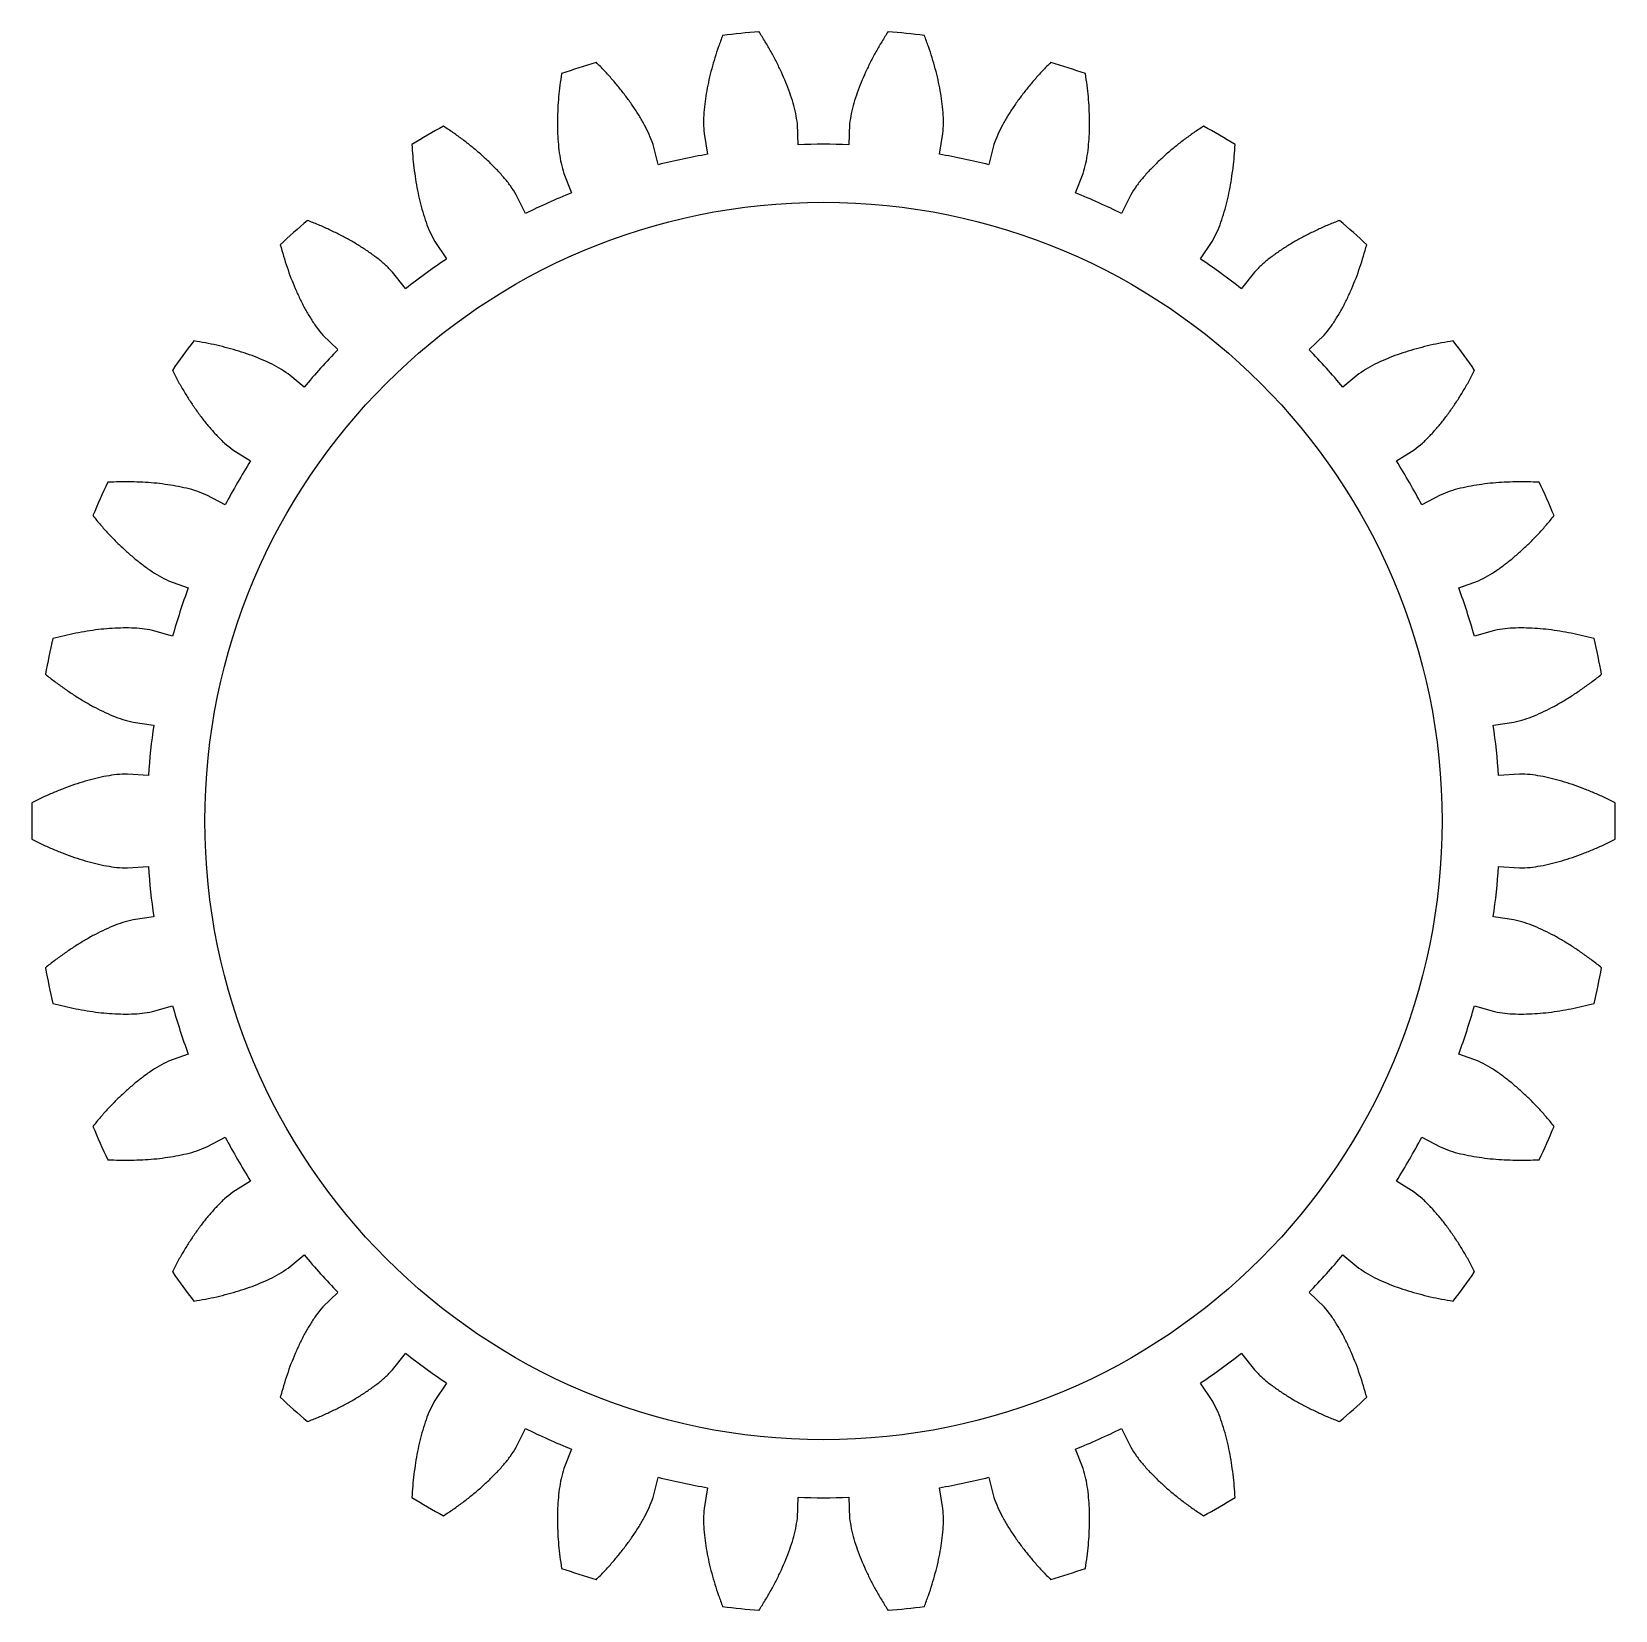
# Model space of a CAD drawing. Header units: millimetres. Extents: x -6.4 to 6.4, y -6.4 to 6.4.
import ezdxf

# ---------------------------------------------------------------- set-up
doc = ezdxf.new("R2010")
doc.units = ezdxf.units.MM
doc.layers.get('0').update_dxf_attribs({"linetype": 'CONTINUOUS'})

msp = doc.modelspace()

# ---------------------------------------------------------------- linework, layer by layer
for p, q in [((-0.204, 5.465), (-0.211, 5.634)), ((0.211, 5.634), (0.204, 5.465)), ((-0.965, 5.555), (-0.937, 5.388)), ((0.937, 5.388), (0.965, 5.555)), ((-1.336, 5.304), (-1.378, 5.467)), ((1.378, 5.467), (1.336, 5.304)), ((-2.099, 5.233), (-2.036, 5.076)), ((2.036, 5.076), (2.099, 5.233)), ((-2.409, 4.91), (-2.485, 5.061)), ((2.485, 5.061), (2.409, 4.91)), ((-3.141, 4.682), (-3.047, 4.542)), ((3.047, 4.542), (3.141, 4.682)), ((-3.378, 4.302), (-3.483, 4.434)), ((3.483, 4.434), (3.378, 4.302)), ((-4.046, 3.927), (-3.925, 3.809)), ((3.925, 3.809), (4.046, 3.927)), ((-4.198, 3.505), (-4.328, 3.613)), ((4.328, 3.613), (4.198, 3.505)), ((-4.774, 3), (-4.631, 2.91)), ((4.631, 2.91), (4.774, 3)), ((-4.835, 2.556), (-4.985, 2.634)), ((4.985, 2.634), (4.835, 2.556)), ((-5.293, 1.942), (-5.135, 1.883)), ((5.135, 1.883), (5.293, 1.942)), ((-5.261, 1.495), (-5.424, 1.54)), ((5.424, 1.54), (5.261, 1.495)), ((-5.581, 0.799), (-5.414, 0.774)), ((5.414, 0.774), (5.581, 0.799)), ((-5.457, 0.368), (-5.625, 0.379)), ((5.625, 0.379), (5.457, 0.368)), ((-5.625, -0.379), (-5.457, -0.368)), ((5.457, -0.368), (5.625, -0.379)), ((-5.414, -0.774), (-5.581, -0.799)), ((5.581, -0.799), (5.414, -0.774)), ((-5.424, -1.54), (-5.261, -1.495)), ((5.261, -1.495), (5.424, -1.54)), ((-5.135, -1.883), (-5.293, -1.942)), ((5.293, -1.942), (5.135, -1.883)), ((-4.985, -2.634), (-4.835, -2.556)), ((4.835, -2.556), (4.985, -2.634)), ((-4.631, -2.91), (-4.774, -3)), ((4.774, -3), (4.631, -2.91)), ((-4.328, -3.613), (-4.198, -3.505)), ((4.198, -3.505), (4.328, -3.613)), ((-3.925, -3.809), (-4.046, -3.927)), ((4.046, -3.927), (3.925, -3.809)), ((-3.483, -4.434), (-3.378, -4.302)), ((3.378, -4.302), (3.483, -4.434)), ((-3.047, -4.542), (-3.141, -4.682)), ((3.141, -4.682), (3.047, -4.542)), ((-2.485, -5.061), (-2.409, -4.91)), ((2.409, -4.91), (2.485, -5.061)), ((-2.036, -5.076), (-2.099, -5.233)), ((2.099, -5.233), (2.036, -5.076)), ((-1.378, -5.467), (-1.336, -5.304)), ((1.336, -5.304), (1.378, -5.467)), ((-0.937, -5.388), (-0.965, -5.555)), ((-0.211, -5.634), (-0.204, -5.465)), ((0.204, -5.465), (0.211, -5.634)), ((0.965, -5.555), (0.937, -5.388))]:
    msp.add_line(p, q)
msp.add_circle((0, 0), 5)
for radius, start, end in [(6.4, 94.6797, 97.3203), (6.4, 82.6797, 85.3203), (6.4, 106.6797, 109.3203), (6.4, 70.6797, 73.3203), (6.4, 118.6797, 121.3203), (6.4, 58.6797, 61.3203), (5.469, 99.8606, 104.1394), (5.469, 87.8606, 92.1394), (5.469, 75.8606, 80.1394), (5.469, 111.8606, 116.1394), (5.469, 63.8606, 68.1394), (6.4, 130.6797, 133.3203), (6.4, 46.6797, 49.3203), (5.469, 123.8606, 128.1394), (5.469, 51.8606, 56.1394), (6.4, 142.6797, 145.3203), (6.4, 34.6797, 37.3203), (5.469, 135.8606, 140.1394), (5.469, 39.8606, 44.1394), (5.469, 147.8606, 152.1394), (5.469, 27.8606, 32.1394), (6.4, 154.6797, 157.3203), (6.4, 22.6797, 25.3203), (5.469, 159.8606, 164.1394), (5.469, 15.8606, 20.1394), (6.4, 166.6797, 169.3203), (6.4, 10.6797, 13.3203), (5.469, 171.8606, 176.1394), (5.469, 3.8606, 8.1394), (6.4, 178.6797, 181.3203), (6.4, -1.3203, 1.3203), (5.469, 183.8606, 188.1394), (5.469, 351.8606, 356.1394), (6.4, 190.6797, 193.3203), (6.4, 346.6797, 349.3203), (5.469, 195.8606, 200.1394), (5.469, 339.8606, 344.1394), (6.4, 202.6797, 205.3203), (5.469, 207.8606, 212.1394), (5.469, 327.8606, 332.1394), (6.4, 334.6797, 337.3203), (5.469, 219.8606, 224.1394), (5.469, 315.8606, 320.1394), (6.4, 214.6797, 217.3203), (6.4, 322.6797, 325.3203), (5.469, 231.8606, 236.1394), (5.469, 303.8606, 308.1394), (6.4, 226.6797, 229.3203), (6.4, 310.6797, 313.3203), (5.469, 243.8606, 248.1394), (5.469, 291.8606, 296.1394), (5.469, 255.8606, 260.1394), (5.469, 279.8606, 284.1394), (6.4, 238.6797, 241.3203), (5.469, 267.8606, 272.1394), (6.4, 298.6797, 301.3203), (6.4, 250.6797, 253.3203), (6.4, 286.6797, 289.3203), (6.4, 262.6797, 265.3203), (6.4, 274.6797, 277.3203)]:
    msp.add_arc((0, 0), radius, start, end)
for points, knots in [([(-0.815, 6.348), (-0.827, 6.318), (-0.849, 6.259), (-0.878, 6.169), (-0.904, 6.08), (-0.926, 5.991), (-0.944, 5.902), (-0.958, 5.814), (-0.967, 5.727), (-0.972, 5.64), (-0.967, 5.583), (-0.965, 5.555)], [-0.08131779, -0.08131779, -0.08131779, -0.08131779, -0.07177301, -0.06235536, -0.05306486, -0.04390151, -0.03486537, -0.02595648, -0.01717499, -0.00852132, 0, 0, 0, 0]), ([(-0.211, 5.634), (-0.215, 5.662), (-0.222, 5.719), (-0.245, 5.803), (-0.272, 5.886), (-0.304, 5.97), (-0.34, 6.052), (-0.38, 6.135), (-0.424, 6.217), (-0.471, 6.298), (-0.505, 6.352), (-0.522, 6.379)], [0, 0, 0, 0, 0.00852132, 0.01717499, 0.02595648, 0.03486537, 0.04390151, 0.05306486, 0.06235536, 0.07177301, 0.08131779, 0.08131779, 0.08131779, 0.08131779]), ([(0.522, 6.379), (0.505, 6.352), (0.471, 6.298), (0.424, 6.217), (0.38, 6.135), (0.34, 6.052), (0.304, 5.97), (0.272, 5.886), (0.245, 5.803), (0.222, 5.719), (0.215, 5.662), (0.211, 5.634)], [-0.08131779, -0.08131779, -0.08131779, -0.08131779, -0.07177301, -0.06235536, -0.05306486, -0.04390151, -0.03486537, -0.02595648, -0.01717499, -0.00852132, 0, 0, 0, 0]), ([(0.965, 5.555), (0.967, 5.583), (0.972, 5.64), (0.967, 5.727), (0.958, 5.814), (0.944, 5.902), (0.926, 5.991), (0.904, 6.08), (0.878, 6.169), (0.849, 6.259), (0.827, 6.318), (0.815, 6.348)], [0, 0, 0, 0, 0.00852132, 0.01717499, 0.02595648, 0.03486537, 0.04390151, 0.05306486, 0.06235536, 0.07177301, 0.08131779, 0.08131779, 0.08131779, 0.08131779]), ([(-2.117, 6.04), (-2.122, 6.008), (-2.131, 5.946), (-2.141, 5.852), (-2.148, 5.759), (-2.151, 5.668), (-2.15, 5.577), (-2.146, 5.488), (-2.136, 5.401), (-2.123, 5.315), (-2.107, 5.26), (-2.099, 5.233)], [-0.08131779, -0.08131779, -0.08131779, -0.08131779, -0.07177301, -0.06235536, -0.05306486, -0.04390151, -0.03486537, -0.02595648, -0.01717499, -0.00852132, 0, 0, 0, 0]), ([(-1.378, 5.467), (-1.387, 5.494), (-1.407, 5.548), (-1.446, 5.625), (-1.49, 5.701), (-1.539, 5.776), (-1.591, 5.849), (-1.648, 5.922), (-1.707, 5.993), (-1.77, 6.063), (-1.815, 6.108), (-1.837, 6.131)], [0, 0, 0, 0, 0.00852132, 0.01717499, 0.02595648, 0.03486537, 0.04390151, 0.05306486, 0.06235536, 0.07177301, 0.08131779, 0.08131779, 0.08131779, 0.08131779]), ([(1.837, 6.131), (1.815, 6.108), (1.77, 6.063), (1.707, 5.993), (1.648, 5.922), (1.591, 5.849), (1.539, 5.776), (1.49, 5.701), (1.446, 5.625), (1.407, 5.548), (1.387, 5.494), (1.378, 5.467)], [-0.08131779, -0.08131779, -0.08131779, -0.08131779, -0.07177301, -0.06235536, -0.05306486, -0.04390151, -0.03486537, -0.02595648, -0.01717499, -0.00852132, 0, 0, 0, 0]), ([(2.099, 5.233), (2.107, 5.26), (2.123, 5.315), (2.136, 5.401), (2.146, 5.488), (2.15, 5.577), (2.151, 5.668), (2.148, 5.759), (2.141, 5.852), (2.131, 5.946), (2.122, 6.008), (2.117, 6.04)], [0, 0, 0, 0, 0.00852132, 0.01717499, 0.02595648, 0.03486537, 0.04390151, 0.05306486, 0.06235536, 0.07177301, 0.08131779, 0.08131779, 0.08131779, 0.08131779]), ([(-2.485, 5.061), (-2.499, 5.085), (-2.529, 5.134), (-2.584, 5.202), (-2.643, 5.267), (-2.706, 5.33), (-2.773, 5.391), (-2.843, 5.45), (-2.916, 5.507), (-2.992, 5.562), (-3.045, 5.597), (-3.071, 5.615)], [0, 0, 0, 0, 0.00852132, 0.01717499, 0.02595648, 0.03486537, 0.04390151, 0.05306486, 0.06235536, 0.07177301, 0.08131779, 0.08131779, 0.08131779, 0.08131779]), ([(3.071, 5.615), (3.045, 5.597), (2.992, 5.562), (2.916, 5.507), (2.843, 5.45), (2.773, 5.391), (2.706, 5.33), (2.643, 5.267), (2.584, 5.202), (2.529, 5.134), (2.499, 5.085), (2.485, 5.061)], [-0.08131779, -0.08131779, -0.08131779, -0.08131779, -0.07177301, -0.06235536, -0.05306486, -0.04390151, -0.03486537, -0.02595648, -0.01717499, -0.00852132, 0, 0, 0, 0]), ([(-3.327, 5.467), (-3.325, 5.436), (-3.321, 5.373), (-3.311, 5.279), (-3.298, 5.187), (-3.282, 5.097), (-3.263, 5.008), (-3.24, 4.922), (-3.213, 4.839), (-3.182, 4.758), (-3.154, 4.707), (-3.141, 4.682)], [-0.08131779, -0.08131779, -0.08131779, -0.08131779, -0.07177301, -0.06235536, -0.05306486, -0.04390151, -0.03486537, -0.02595648, -0.01717499, -0.00852132, 0, 0, 0, 0]), ([(3.141, 4.682), (3.154, 4.707), (3.182, 4.758), (3.213, 4.839), (3.24, 4.922), (3.263, 5.008), (3.282, 5.097), (3.298, 5.187), (3.311, 5.279), (3.321, 5.373), (3.325, 5.436), (3.327, 5.467)], [0, 0, 0, 0, 0.00852132, 0.01717499, 0.02595648, 0.03486537, 0.04390151, 0.05306486, 0.06235536, 0.07177301, 0.08131779, 0.08131779, 0.08131779, 0.08131779]), ([(-3.483, 4.434), (-3.502, 4.455), (-3.542, 4.496), (-3.609, 4.551), (-3.68, 4.602), (-3.755, 4.651), (-3.833, 4.697), (-3.914, 4.74), (-3.997, 4.78), (-4.083, 4.819), (-4.142, 4.842), (-4.172, 4.854)], [0, 0, 0, 0, 0.00852132, 0.01717499, 0.02595648, 0.03486537, 0.04390151, 0.05306486, 0.06235536, 0.07177301, 0.08131779, 0.08131779, 0.08131779, 0.08131779]), ([(4.172, 4.854), (4.142, 4.842), (4.083, 4.819), (3.997, 4.78), (3.914, 4.74), (3.833, 4.697), (3.755, 4.651), (3.68, 4.602), (3.609, 4.551), (3.542, 4.496), (3.502, 4.455), (3.483, 4.434)], [-0.08131779, -0.08131779, -0.08131779, -0.08131779, -0.07177301, -0.06235536, -0.05306486, -0.04390151, -0.03486537, -0.02595648, -0.01717499, -0.00852132, 0, 0, 0, 0]), ([(-4.391, 4.656), (-4.382, 4.626), (-4.365, 4.565), (-4.336, 4.475), (-4.305, 4.388), (-4.27, 4.303), (-4.233, 4.22), (-4.192, 4.141), (-4.148, 4.065), (-4.101, 3.992), (-4.064, 3.949), (-4.046, 3.927)], [-0.08131779, -0.08131779, -0.08131779, -0.08131779, -0.07177301, -0.06235536, -0.05306486, -0.04390151, -0.03486537, -0.02595648, -0.01717499, -0.00852132, 0, 0, 0, 0]), ([(4.046, 3.927), (4.064, 3.949), (4.101, 3.992), (4.148, 4.065), (4.192, 4.141), (4.233, 4.22), (4.27, 4.303), (4.305, 4.388), (4.336, 4.475), (4.365, 4.565), (4.382, 4.626), (4.391, 4.656)], [0, 0, 0, 0, 0.00852132, 0.01717499, 0.02595648, 0.03486537, 0.04390151, 0.05306486, 0.06235536, 0.07177301, 0.08131779, 0.08131779, 0.08131779, 0.08131779]), ([(-4.328, 3.613), (-4.352, 3.629), (-4.399, 3.662), (-4.476, 3.701), (-4.557, 3.737), (-4.64, 3.769), (-4.726, 3.797), (-4.814, 3.822), (-4.904, 3.845), (-4.996, 3.864), (-5.058, 3.875), (-5.09, 3.88)], [0, 0, 0, 0, 0.00852132, 0.01717499, 0.02595648, 0.03486537, 0.04390151, 0.05306486, 0.06235536, 0.07177301, 0.08131779, 0.08131779, 0.08131779, 0.08131779]), ([(5.09, 3.88), (5.058, 3.875), (4.996, 3.864), (4.904, 3.845), (4.814, 3.822), (4.726, 3.797), (4.64, 3.769), (4.557, 3.737), (4.476, 3.701), (4.399, 3.662), (4.352, 3.629), (4.328, 3.613)], [-0.08131779, -0.08131779, -0.08131779, -0.08131779, -0.07177301, -0.06235536, -0.05306486, -0.04390151, -0.03486537, -0.02595648, -0.01717499, -0.00852132, 0, 0, 0, 0]), ([(-5.263, 3.642), (-5.248, 3.613), (-5.219, 3.557), (-5.172, 3.476), (-5.123, 3.397), (-5.071, 3.321), (-5.018, 3.248), (-4.962, 3.179), (-4.903, 3.114), (-4.842, 3.052), (-4.796, 3.017), (-4.774, 3)], [-0.08131779, -0.08131779, -0.08131779, -0.08131779, -0.07177301, -0.06235536, -0.05306486, -0.04390151, -0.03486537, -0.02595648, -0.01717499, -0.00852132, 0, 0, 0, 0]), ([(4.774, 3), (4.796, 3.017), (4.842, 3.052), (4.903, 3.114), (4.962, 3.179), (5.018, 3.248), (5.071, 3.321), (5.123, 3.397), (5.172, 3.476), (5.219, 3.557), (5.248, 3.613), (5.263, 3.642)], [0, 0, 0, 0, 0.00852132, 0.01717499, 0.02595648, 0.03486537, 0.04390151, 0.05306486, 0.06235536, 0.07177301, 0.08131779, 0.08131779, 0.08131779, 0.08131779]), ([(-4.985, 2.634), (-5.011, 2.645), (-5.064, 2.667), (-5.148, 2.689), (-5.234, 2.708), (-5.322, 2.721), (-5.412, 2.732), (-5.503, 2.738), (-5.596, 2.741), (-5.69, 2.741), (-5.753, 2.738), (-5.785, 2.737)], [0, 0, 0, 0, 0.00852132, 0.01717499, 0.02595648, 0.03486537, 0.04390151, 0.05306486, 0.06235536, 0.07177301, 0.08131779, 0.08131779, 0.08131779, 0.08131779]), ([(5.785, 2.737), (5.753, 2.738), (5.69, 2.741), (5.596, 2.741), (5.503, 2.738), (5.412, 2.732), (5.322, 2.721), (5.234, 2.708), (5.148, 2.689), (5.064, 2.667), (5.011, 2.645), (4.985, 2.634)], [-0.08131779, -0.08131779, -0.08131779, -0.08131779, -0.07177301, -0.06235536, -0.05306486, -0.04390151, -0.03486537, -0.02595648, -0.01717499, -0.00852132, 0, 0, 0, 0]), ([(-5.905, 2.468), (-5.885, 2.443), (-5.845, 2.394), (-5.782, 2.324), (-5.717, 2.257), (-5.651, 2.194), (-5.584, 2.134), (-5.514, 2.078), (-5.443, 2.026), (-5.371, 1.979), (-5.319, 1.954), (-5.293, 1.942)], [-0.08131779, -0.08131779, -0.08131779, -0.08131779, -0.07177301, -0.06235536, -0.05306486, -0.04390151, -0.03486537, -0.02595648, -0.01717499, -0.00852132, 0, 0, 0, 0]), ([(5.293, 1.942), (5.319, 1.954), (5.371, 1.979), (5.443, 2.026), (5.514, 2.078), (5.584, 2.134), (5.651, 2.194), (5.717, 2.257), (5.782, 2.324), (5.845, 2.394), (5.885, 2.443), (5.905, 2.468)], [0, 0, 0, 0, 0.00852132, 0.01717499, 0.02595648, 0.03486537, 0.04390151, 0.05306486, 0.06235536, 0.07177301, 0.08131779, 0.08131779, 0.08131779, 0.08131779]), ([(-5.424, 1.54), (-5.452, 1.545), (-5.508, 1.556), (-5.595, 1.56), (-5.682, 1.56), (-5.771, 1.556), (-5.861, 1.547), (-5.952, 1.534), (-6.044, 1.518), (-6.136, 1.498), (-6.197, 1.482), (-6.228, 1.475)], [0, 0, 0, 0, 0.00852132, 0.01717499, 0.02595648, 0.03486537, 0.04390151, 0.05306486, 0.06235536, 0.07177301, 0.08131779, 0.08131779, 0.08131779, 0.08131779]), ([(6.228, 1.475), (6.197, 1.482), (6.136, 1.498), (6.044, 1.518), (5.952, 1.534), (5.861, 1.547), (5.771, 1.556), (5.682, 1.56), (5.595, 1.56), (5.508, 1.556), (5.452, 1.545), (5.424, 1.54)], [-0.08131779, -0.08131779, -0.08131779, -0.08131779, -0.07177301, -0.06235536, -0.05306486, -0.04390151, -0.03486537, -0.02595648, -0.01717499, -0.00852132, 0, 0, 0, 0]), ([(-6.289, 1.186), (-6.264, 1.166), (-6.215, 1.127), (-6.138, 1.072), (-6.062, 1.02), (-5.984, 0.971), (-5.905, 0.926), (-5.826, 0.886), (-5.745, 0.85), (-5.665, 0.819), (-5.609, 0.806), (-5.581, 0.799)], [-0.08131779, -0.08131779, -0.08131779, -0.08131779, -0.07177301, -0.06235536, -0.05306486, -0.04390151, -0.03486537, -0.02595648, -0.01717499, -0.00852132, 0, 0, 0, 0]), ([(5.581, 0.799), (5.609, 0.806), (5.665, 0.819), (5.745, 0.85), (5.826, 0.886), (5.905, 0.926), (5.984, 0.971), (6.062, 1.02), (6.138, 1.072), (6.215, 1.127), (6.264, 1.166), (6.289, 1.186)], [0, 0, 0, 0, 0.00852132, 0.01717499, 0.02595648, 0.03486537, 0.04390151, 0.05306486, 0.06235536, 0.07177301, 0.08131779, 0.08131779, 0.08131779, 0.08131779]), ([(-5.625, 0.379), (-5.654, 0.378), (-5.711, 0.377), (-5.797, 0.363), (-5.883, 0.345), (-5.969, 0.322), (-6.055, 0.294), (-6.141, 0.263), (-6.227, 0.228), (-6.313, 0.19), (-6.37, 0.162), (-6.398, 0.147)], [0, 0, 0, 0, 0.00852132, 0.01717499, 0.02595648, 0.03486537, 0.04390151, 0.05306486, 0.06235536, 0.07177301, 0.08131779, 0.08131779, 0.08131779, 0.08131779]), ([(6.398, 0.147), (6.37, 0.162), (6.313, 0.19), (6.227, 0.228), (6.141, 0.263), (6.055, 0.294), (5.969, 0.322), (5.883, 0.345), (5.797, 0.363), (5.711, 0.377), (5.654, 0.378), (5.625, 0.379)], [-0.08131779, -0.08131779, -0.08131779, -0.08131779, -0.07177301, -0.06235536, -0.05306486, -0.04390151, -0.03486537, -0.02595648, -0.01717499, -0.00852132, 0, 0, 0, 0]), ([(-6.398, -0.147), (-6.37, -0.162), (-6.313, -0.19), (-6.227, -0.228), (-6.141, -0.263), (-6.055, -0.294), (-5.969, -0.322), (-5.883, -0.345), (-5.797, -0.363), (-5.711, -0.377), (-5.654, -0.378), (-5.625, -0.379)], [-0.08131779, -0.08131779, -0.08131779, -0.08131779, -0.07177301, -0.06235536, -0.05306486, -0.04390151, -0.03486537, -0.02595648, -0.01717499, -0.00852132, 0, 0, 0, 0]), ([(5.625, -0.379), (5.654, -0.378), (5.711, -0.377), (5.797, -0.363), (5.883, -0.345), (5.969, -0.322), (6.055, -0.294), (6.141, -0.263), (6.227, -0.228), (6.313, -0.19), (6.37, -0.162), (6.398, -0.147)], [0, 0, 0, 0, 0.00852132, 0.01717499, 0.02595648, 0.03486537, 0.04390151, 0.05306486, 0.06235536, 0.07177301, 0.08131779, 0.08131779, 0.08131779, 0.08131779]), ([(-5.581, -0.799), (-5.609, -0.806), (-5.665, -0.819), (-5.745, -0.85), (-5.826, -0.886), (-5.905, -0.926), (-5.984, -0.971), (-6.062, -1.02), (-6.138, -1.072), (-6.215, -1.127), (-6.264, -1.166), (-6.289, -1.186)], [0, 0, 0, 0, 0.00852132, 0.01717499, 0.02595648, 0.03486537, 0.04390151, 0.05306486, 0.06235536, 0.07177301, 0.08131779, 0.08131779, 0.08131779, 0.08131779]), ([(6.289, -1.186), (6.264, -1.166), (6.215, -1.127), (6.138, -1.072), (6.062, -1.02), (5.984, -0.971), (5.905, -0.926), (5.826, -0.886), (5.745, -0.85), (5.665, -0.819), (5.609, -0.806), (5.581, -0.799)], [-0.08131779, -0.08131779, -0.08131779, -0.08131779, -0.07177301, -0.06235536, -0.05306486, -0.04390151, -0.03486537, -0.02595648, -0.01717499, -0.00852132, 0, 0, 0, 0]), ([(-6.228, -1.475), (-6.197, -1.482), (-6.136, -1.498), (-6.044, -1.518), (-5.952, -1.534), (-5.861, -1.547), (-5.771, -1.556), (-5.682, -1.56), (-5.595, -1.56), (-5.508, -1.556), (-5.452, -1.545), (-5.424, -1.54)], [-0.08131779, -0.08131779, -0.08131779, -0.08131779, -0.07177301, -0.06235536, -0.05306486, -0.04390151, -0.03486537, -0.02595648, -0.01717499, -0.00852132, 0, 0, 0, 0]), ([(5.424, -1.54), (5.452, -1.545), (5.508, -1.556), (5.595, -1.56), (5.682, -1.56), (5.771, -1.556), (5.861, -1.547), (5.952, -1.534), (6.044, -1.518), (6.136, -1.498), (6.197, -1.482), (6.228, -1.475)], [0, 0, 0, 0, 0.00852132, 0.01717499, 0.02595648, 0.03486537, 0.04390151, 0.05306486, 0.06235536, 0.07177301, 0.08131779, 0.08131779, 0.08131779, 0.08131779]), ([(-5.293, -1.942), (-5.319, -1.954), (-5.371, -1.979), (-5.443, -2.026), (-5.514, -2.078), (-5.584, -2.134), (-5.651, -2.194), (-5.717, -2.257), (-5.782, -2.324), (-5.845, -2.394), (-5.885, -2.443), (-5.905, -2.468)], [0, 0, 0, 0, 0.00852132, 0.01717499, 0.02595648, 0.03486537, 0.04390151, 0.05306486, 0.06235536, 0.07177301, 0.08131779, 0.08131779, 0.08131779, 0.08131779]), ([(5.905, -2.468), (5.885, -2.443), (5.845, -2.394), (5.782, -2.324), (5.717, -2.257), (5.651, -2.194), (5.584, -2.134), (5.514, -2.078), (5.443, -2.026), (5.371, -1.979), (5.319, -1.954), (5.293, -1.942)], [-0.08131779, -0.08131779, -0.08131779, -0.08131779, -0.07177301, -0.06235536, -0.05306486, -0.04390151, -0.03486537, -0.02595648, -0.01717499, -0.00852132, 0, 0, 0, 0]), ([(-5.785, -2.737), (-5.753, -2.738), (-5.69, -2.741), (-5.596, -2.741), (-5.503, -2.738), (-5.412, -2.732), (-5.322, -2.721), (-5.234, -2.708), (-5.148, -2.689), (-5.064, -2.667), (-5.011, -2.645), (-4.985, -2.634)], [-0.08131779, -0.08131779, -0.08131779, -0.08131779, -0.07177301, -0.06235536, -0.05306486, -0.04390151, -0.03486537, -0.02595648, -0.01717499, -0.00852132, 0, 0, 0, 0]), ([(4.985, -2.634), (5.011, -2.645), (5.064, -2.667), (5.148, -2.689), (5.234, -2.708), (5.322, -2.721), (5.412, -2.732), (5.503, -2.738), (5.596, -2.741), (5.69, -2.741), (5.753, -2.738), (5.785, -2.737)], [0, 0, 0, 0, 0.00852132, 0.01717499, 0.02595648, 0.03486537, 0.04390151, 0.05306486, 0.06235536, 0.07177301, 0.08131779, 0.08131779, 0.08131779, 0.08131779]), ([(-4.774, -3), (-4.796, -3.017), (-4.842, -3.052), (-4.903, -3.114), (-4.962, -3.179), (-5.018, -3.248), (-5.071, -3.321), (-5.123, -3.397), (-5.172, -3.476), (-5.219, -3.557), (-5.248, -3.613), (-5.263, -3.642)], [0, 0, 0, 0, 0.00852132, 0.01717499, 0.02595648, 0.03486537, 0.04390151, 0.05306486, 0.06235536, 0.07177301, 0.08131779, 0.08131779, 0.08131779, 0.08131779]), ([(5.263, -3.642), (5.248, -3.613), (5.219, -3.557), (5.172, -3.476), (5.123, -3.397), (5.071, -3.321), (5.018, -3.248), (4.962, -3.179), (4.903, -3.114), (4.842, -3.052), (4.796, -3.017), (4.774, -3)], [-0.08131779, -0.08131779, -0.08131779, -0.08131779, -0.07177301, -0.06235536, -0.05306486, -0.04390151, -0.03486537, -0.02595648, -0.01717499, -0.00852132, 0, 0, 0, 0]), ([(-5.09, -3.88), (-5.058, -3.875), (-4.996, -3.864), (-4.904, -3.845), (-4.814, -3.822), (-4.726, -3.797), (-4.64, -3.769), (-4.557, -3.737), (-4.476, -3.701), (-4.399, -3.662), (-4.352, -3.629), (-4.328, -3.613)], [-0.08131779, -0.08131779, -0.08131779, -0.08131779, -0.07177301, -0.06235536, -0.05306486, -0.04390151, -0.03486537, -0.02595648, -0.01717499, -0.00852132, 0, 0, 0, 0]), ([(4.328, -3.613), (4.352, -3.629), (4.399, -3.662), (4.476, -3.701), (4.557, -3.737), (4.64, -3.769), (4.726, -3.797), (4.814, -3.822), (4.904, -3.845), (4.996, -3.864), (5.058, -3.875), (5.09, -3.88)], [0, 0, 0, 0, 0.00852132, 0.01717499, 0.02595648, 0.03486537, 0.04390151, 0.05306486, 0.06235536, 0.07177301, 0.08131779, 0.08131779, 0.08131779, 0.08131779]), ([(-4.046, -3.927), (-4.064, -3.949), (-4.101, -3.992), (-4.148, -4.065), (-4.192, -4.141), (-4.233, -4.22), (-4.27, -4.303), (-4.305, -4.388), (-4.336, -4.475), (-4.365, -4.565), (-4.382, -4.626), (-4.391, -4.656)], [0, 0, 0, 0, 0.00852132, 0.01717499, 0.02595648, 0.03486537, 0.04390151, 0.05306486, 0.06235536, 0.07177301, 0.08131779, 0.08131779, 0.08131779, 0.08131779]), ([(4.391, -4.656), (4.382, -4.626), (4.365, -4.565), (4.336, -4.475), (4.305, -4.388), (4.27, -4.303), (4.233, -4.22), (4.192, -4.141), (4.148, -4.065), (4.101, -3.992), (4.064, -3.949), (4.046, -3.927)], [-0.08131779, -0.08131779, -0.08131779, -0.08131779, -0.07177301, -0.06235536, -0.05306486, -0.04390151, -0.03486537, -0.02595648, -0.01717499, -0.00852132, 0, 0, 0, 0]), ([(-4.172, -4.854), (-4.142, -4.842), (-4.083, -4.819), (-3.997, -4.78), (-3.914, -4.74), (-3.833, -4.697), (-3.755, -4.651), (-3.68, -4.602), (-3.609, -4.551), (-3.542, -4.496), (-3.502, -4.455), (-3.483, -4.434)], [-0.08131779, -0.08131779, -0.08131779, -0.08131779, -0.07177301, -0.06235536, -0.05306486, -0.04390151, -0.03486537, -0.02595648, -0.01717499, -0.00852132, 0, 0, 0, 0]), ([(3.483, -4.434), (3.502, -4.455), (3.542, -4.496), (3.609, -4.551), (3.68, -4.602), (3.755, -4.651), (3.833, -4.697), (3.914, -4.74), (3.997, -4.78), (4.083, -4.819), (4.142, -4.842), (4.172, -4.854)], [0, 0, 0, 0, 0.00852132, 0.01717499, 0.02595648, 0.03486537, 0.04390151, 0.05306486, 0.06235536, 0.07177301, 0.08131779, 0.08131779, 0.08131779, 0.08131779]), ([(-3.141, -4.682), (-3.154, -4.707), (-3.182, -4.758), (-3.213, -4.839), (-3.24, -4.922), (-3.263, -5.008), (-3.282, -5.097), (-3.298, -5.187), (-3.311, -5.279), (-3.321, -5.373), (-3.325, -5.436), (-3.327, -5.467)], [0, 0, 0, 0, 0.00852132, 0.01717499, 0.02595648, 0.03486537, 0.04390151, 0.05306486, 0.06235536, 0.07177301, 0.08131779, 0.08131779, 0.08131779, 0.08131779]), ([(3.327, -5.467), (3.325, -5.436), (3.321, -5.373), (3.311, -5.279), (3.298, -5.187), (3.282, -5.097), (3.263, -5.008), (3.24, -4.922), (3.213, -4.839), (3.182, -4.758), (3.154, -4.707), (3.141, -4.682)], [-0.08131779, -0.08131779, -0.08131779, -0.08131779, -0.07177301, -0.06235536, -0.05306486, -0.04390151, -0.03486537, -0.02595648, -0.01717499, -0.00852132, 0, 0, 0, 0]), ([(-3.071, -5.615), (-3.045, -5.597), (-2.992, -5.562), (-2.916, -5.507), (-2.843, -5.45), (-2.773, -5.391), (-2.706, -5.33), (-2.643, -5.267), (-2.584, -5.202), (-2.529, -5.134), (-2.499, -5.085), (-2.485, -5.061)], [-0.08131779, -0.08131779, -0.08131779, -0.08131779, -0.07177301, -0.06235536, -0.05306486, -0.04390151, -0.03486537, -0.02595648, -0.01717499, -0.00852132, 0, 0, 0, 0]), ([(2.485, -5.061), (2.499, -5.085), (2.529, -5.134), (2.584, -5.202), (2.643, -5.267), (2.706, -5.33), (2.773, -5.391), (2.843, -5.45), (2.916, -5.507), (2.992, -5.562), (3.045, -5.597), (3.071, -5.615)], [0, 0, 0, 0, 0.00852132, 0.01717499, 0.02595648, 0.03486537, 0.04390151, 0.05306486, 0.06235536, 0.07177301, 0.08131779, 0.08131779, 0.08131779, 0.08131779]), ([(-2.099, -5.233), (-2.107, -5.26), (-2.123, -5.315), (-2.136, -5.401), (-2.146, -5.488), (-2.15, -5.577), (-2.151, -5.668), (-2.148, -5.759), (-2.141, -5.852), (-2.131, -5.946), (-2.122, -6.008), (-2.117, -6.04)], [0, 0, 0, 0, 0.00852132, 0.01717499, 0.02595648, 0.03486537, 0.04390151, 0.05306486, 0.06235536, 0.07177301, 0.08131779, 0.08131779, 0.08131779, 0.08131779]), ([(2.117, -6.04), (2.122, -6.008), (2.131, -5.946), (2.141, -5.852), (2.148, -5.759), (2.151, -5.668), (2.15, -5.577), (2.146, -5.488), (2.136, -5.401), (2.123, -5.315), (2.107, -5.26), (2.099, -5.233)], [-0.08131779, -0.08131779, -0.08131779, -0.08131779, -0.07177301, -0.06235536, -0.05306486, -0.04390151, -0.03486537, -0.02595648, -0.01717499, -0.00852132, 0, 0, 0, 0]), ([(-1.837, -6.131), (-1.815, -6.108), (-1.77, -6.063), (-1.707, -5.993), (-1.648, -5.922), (-1.591, -5.849), (-1.539, -5.776), (-1.49, -5.701), (-1.446, -5.625), (-1.407, -5.548), (-1.387, -5.494), (-1.378, -5.467)], [-0.08131779, -0.08131779, -0.08131779, -0.08131779, -0.07177301, -0.06235536, -0.05306486, -0.04390151, -0.03486537, -0.02595648, -0.01717499, -0.00852132, 0, 0, 0, 0]), ([(1.378, -5.467), (1.387, -5.494), (1.407, -5.548), (1.446, -5.625), (1.49, -5.701), (1.539, -5.776), (1.591, -5.849), (1.648, -5.922), (1.707, -5.993), (1.77, -6.063), (1.815, -6.108), (1.837, -6.131)], [0, 0, 0, 0, 0.00852132, 0.01717499, 0.02595648, 0.03486537, 0.04390151, 0.05306486, 0.06235536, 0.07177301, 0.08131779, 0.08131779, 0.08131779, 0.08131779]), ([(-0.965, -5.555), (-0.967, -5.583), (-0.972, -5.64), (-0.967, -5.727), (-0.958, -5.814), (-0.944, -5.902), (-0.926, -5.991), (-0.904, -6.08), (-0.878, -6.169), (-0.849, -6.259), (-0.827, -6.318), (-0.815, -6.348)], [0, 0, 0, 0, 0.00852132, 0.01717499, 0.02595648, 0.03486537, 0.04390151, 0.05306486, 0.06235536, 0.07177301, 0.08131779, 0.08131779, 0.08131779, 0.08131779]), ([(0.815, -6.348), (0.827, -6.318), (0.849, -6.259), (0.878, -6.169), (0.904, -6.08), (0.926, -5.991), (0.944, -5.902), (0.958, -5.814), (0.967, -5.727), (0.972, -5.64), (0.967, -5.583), (0.965, -5.555)], [-0.08131779, -0.08131779, -0.08131779, -0.08131779, -0.07177301, -0.06235536, -0.05306486, -0.04390151, -0.03486537, -0.02595648, -0.01717499, -0.00852132, 0, 0, 0, 0]), ([(-0.522, -6.379), (-0.505, -6.352), (-0.471, -6.298), (-0.424, -6.217), (-0.38, -6.135), (-0.34, -6.052), (-0.304, -5.97), (-0.272, -5.886), (-0.245, -5.803), (-0.222, -5.719), (-0.215, -5.662), (-0.211, -5.634)], [-0.08131779, -0.08131779, -0.08131779, -0.08131779, -0.07177301, -0.06235536, -0.05306486, -0.04390151, -0.03486537, -0.02595648, -0.01717499, -0.00852132, 0, 0, 0, 0]), ([(0.211, -5.634), (0.215, -5.662), (0.222, -5.719), (0.245, -5.803), (0.272, -5.886), (0.304, -5.97), (0.34, -6.052), (0.38, -6.135), (0.424, -6.217), (0.471, -6.298), (0.505, -6.352), (0.522, -6.379)], [0, 0, 0, 0, 0.00852132, 0.01717499, 0.02595648, 0.03486537, 0.04390151, 0.05306486, 0.06235536, 0.07177301, 0.08131779, 0.08131779, 0.08131779, 0.08131779])]:
    msp.add_open_spline(points, degree=3, knots=knots)

doc.saveas('drawing.dxf')
